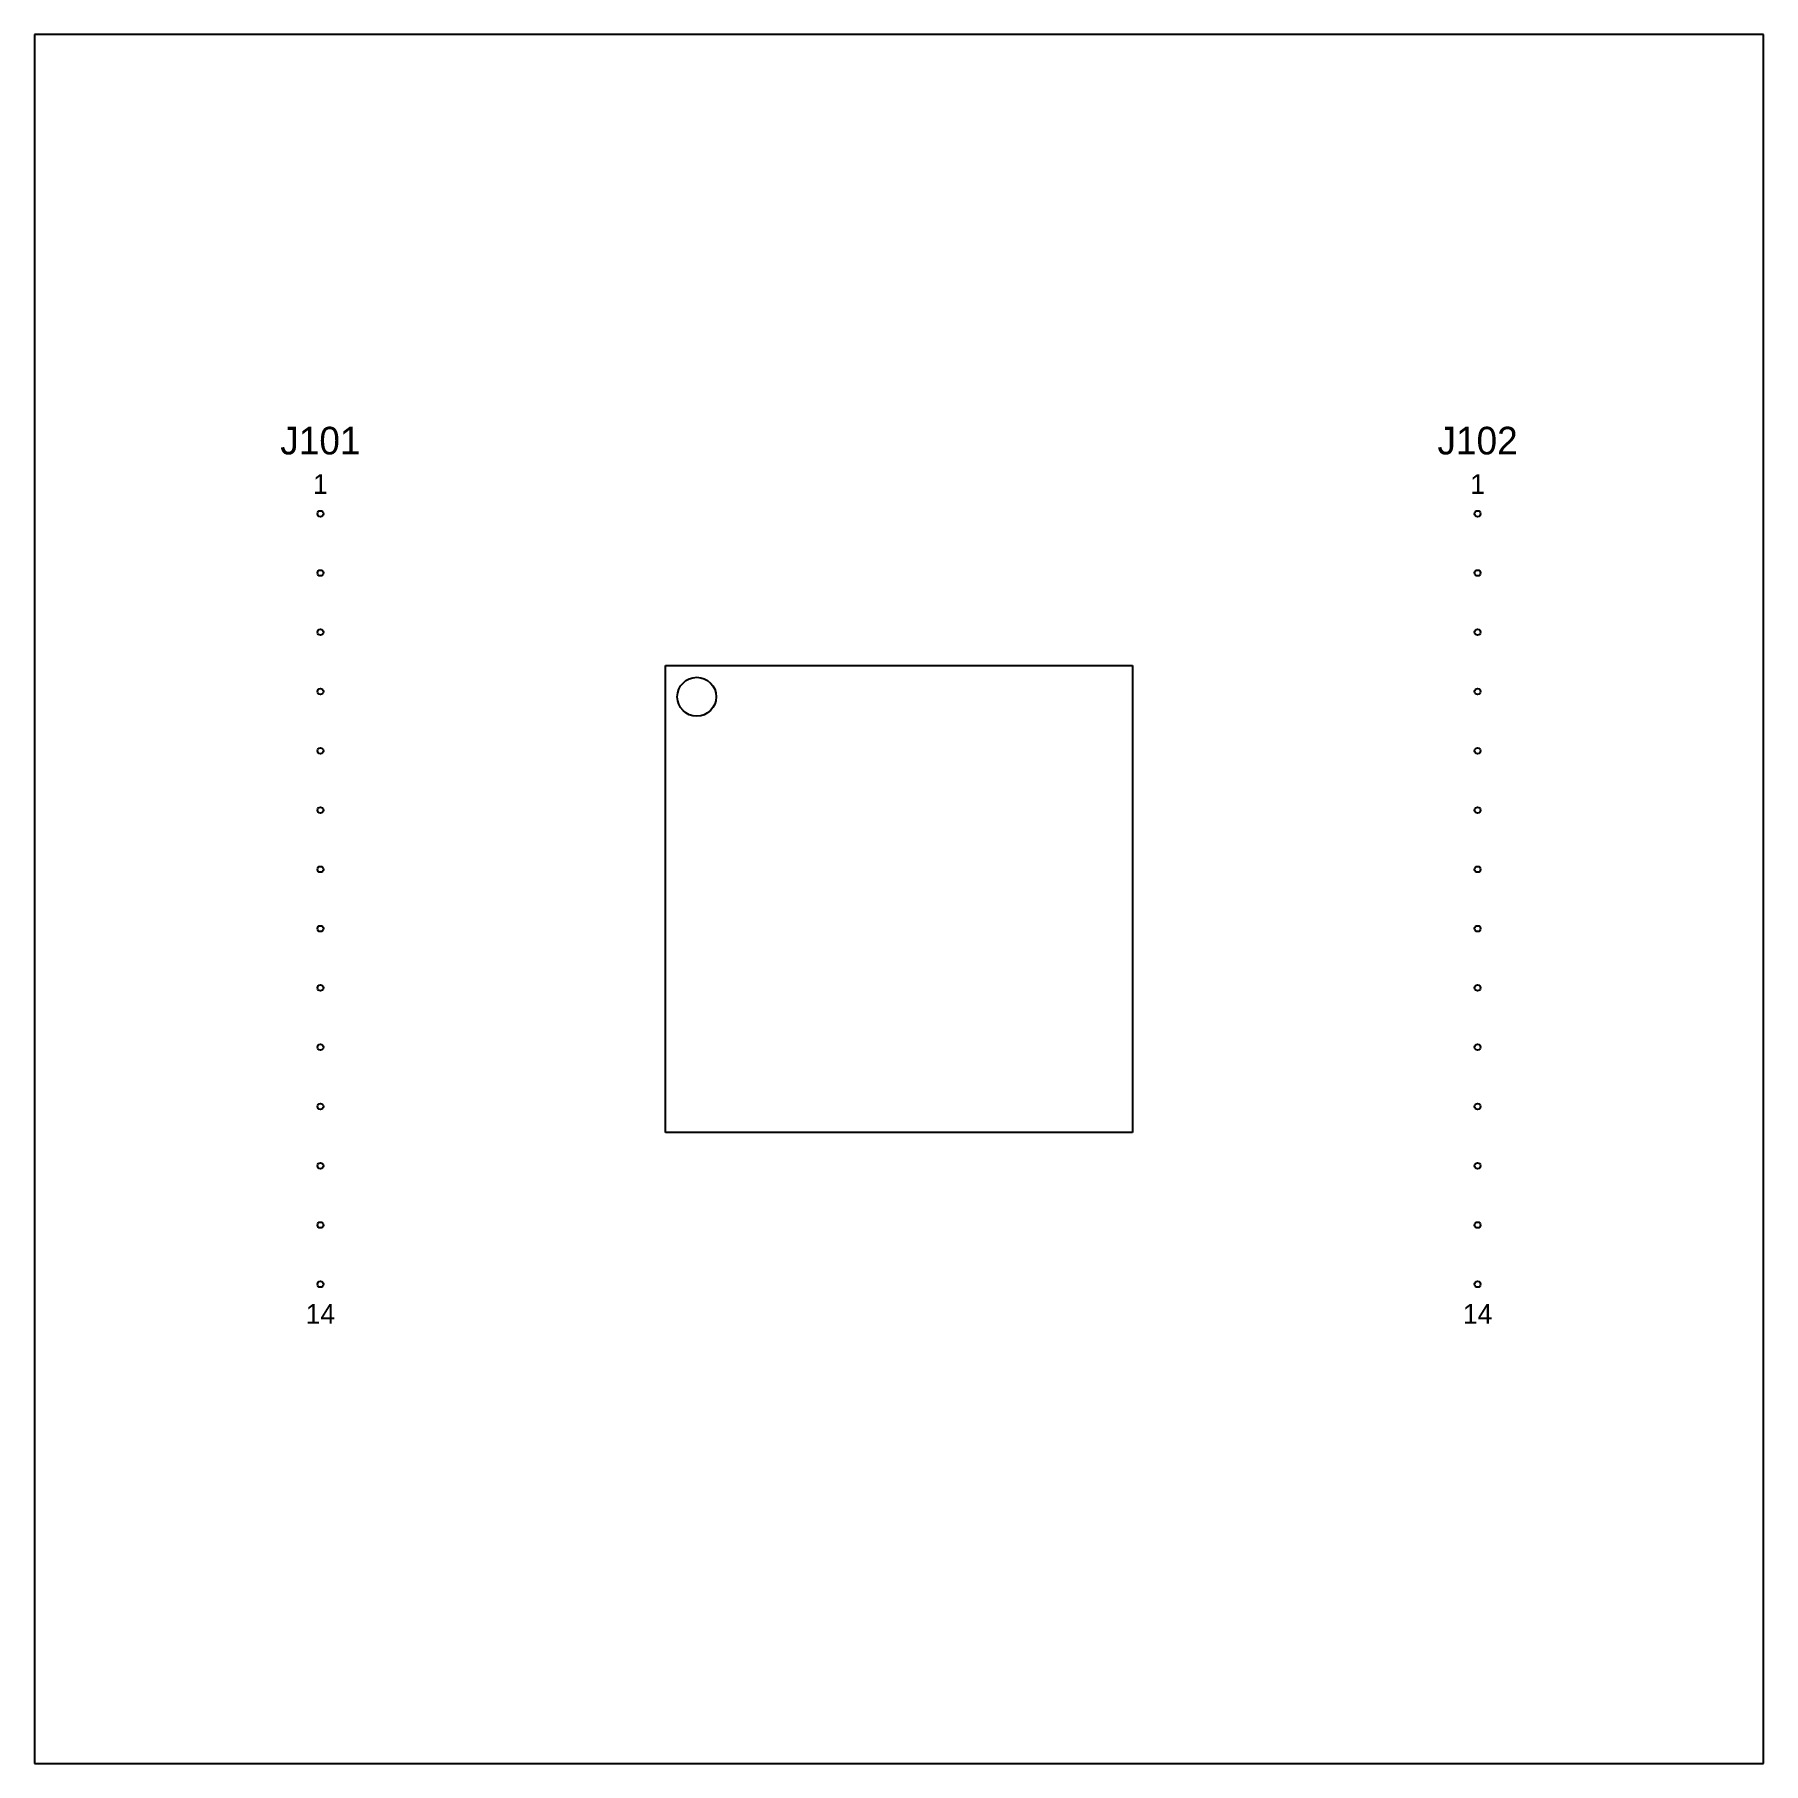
# Model space of a CAD drawing. Extents: x 0 to 4375, y 0 to 4375.
import ezdxf
from ezdxf.enums import TextEntityAlignment as Align

# ---------------------------------------------------------------- set-up
doc = ezdxf.new("R2010")
doc.units = 9
doc.header["$MEASUREMENT"] = 0
for name, color, linetype in [('BOARD_OUTLINE', 7, 'Continuous'), ('GPPO_CENTERS', 7, 'Continuous'), ('INTERPOSER', 7, 'Continuous'), ('MECH_LABELS', 7, 'Continuous')]:
    doc.layers.add(name, color=color, linetype=linetype)

msp = doc.modelspace()

# ---------------------------------------------------------------- linework, layer by layer
at = {"layer": 'BOARD_OUTLINE'}
for p, q in [((4375, 4375), (0, 4375)), ((0, 4375), (0, 0)), ((4375, 0), (4375, 4375)), ((0, 0), (4375, 0))]:
    msp.add_line(p, q, dxfattribs=at)
at = {"layer": 'GPPO_CENTERS'}
for centre in [(723.3, 3162.5), (3651.7, 3162.5), (723.3, 3012.5), (3651.7, 3012.5), (723.3, 2862.5), (3651.7, 2862.5), (723.3, 2712.5), (3651.7, 2712.5), (723.3, 2562.5), (3651.7, 2562.5), (723.3, 2412.5), (3651.7, 2412.5), (723.3, 2262.5), (3651.7, 2262.5), (723.3, 2112.5), (3651.7, 2112.5), (723.3, 1962.5), (3651.7, 1962.5), (723.3, 1812.5), (3651.7, 1812.5), (723.3, 1662.5), (3651.7, 1662.5), (723.3, 1512.5), (3651.7, 1512.5), (723.3, 1362.5), (3651.7, 1362.5), (723.3, 1212.5), (3651.7, 1212.5)]:
    msp.add_circle(centre, 7.5, dxfattribs=at)
at = {"layer": 'INTERPOSER'}
for p, q in [((1596.9, 2778.1), (2778.1, 2778.1)), ((1596.9, 1596.9), (1596.9, 2778.1)), ((2778.1, 2778.1), (2778.1, 1596.9)), ((2778.1, 1596.9), (1596.9, 1596.9))]:
    msp.add_line(p, q, dxfattribs=at)
msp.add_circle((1675.7, 2699.3), 49.2, dxfattribs=at)

# ---------------------------------------------------------------- texts
at = {"layer": 'MECH_LABELS'}
for s, height, p in [('J101', 70, (723.3, 3347.5)), ('J102', 70, (3651.7, 3347.5)), ('1', 50, (723.3, 3237.5)), ('1', 50, (3651.7, 3237.5)), ('14', 50, (723.3, 1137.5)), ('14', 50, (3651.7, 1137.5))]:
    msp.add_text(s, height=height, dxfattribs=at).set_placement(p, align=Align.MIDDLE_CENTER)

doc.saveas('drawing.dxf')
